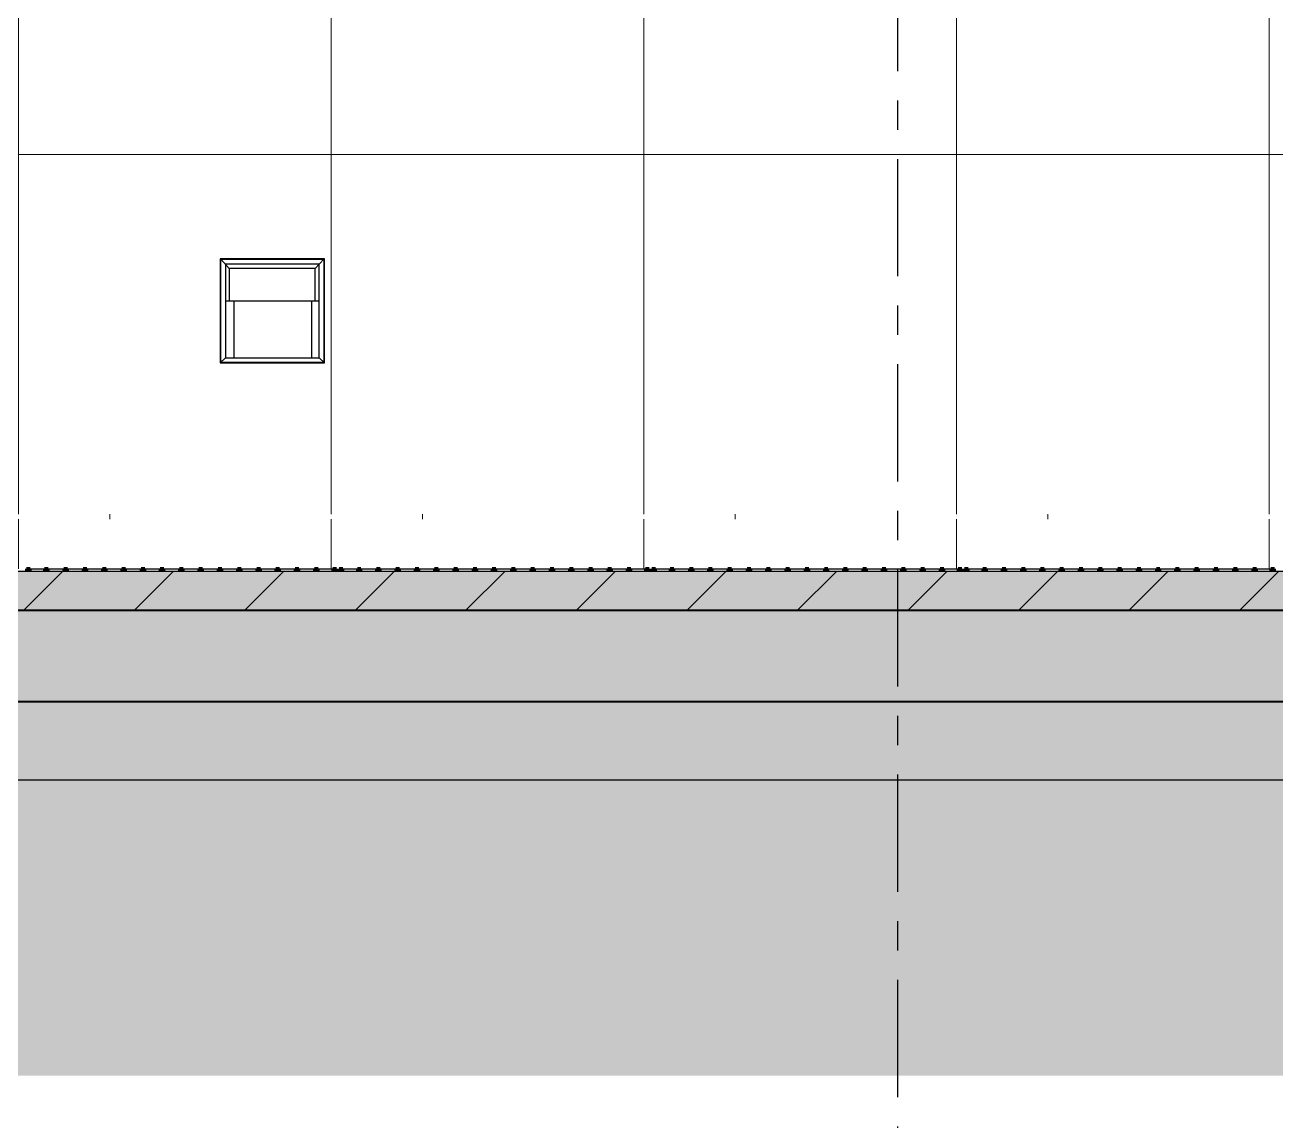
# Model space of a CAD drawing. Header units: millimetres. Extents: x 2519235 to 7246330, y 25937 to 201821.
# Drawn here: x 2838912 to 2841313, y 100135 to 102238 of the extents above; entities that cross this region are included whole.
import ezdxf
from ezdxf.enums import TextEntityAlignment as Align
from ezdxf.xclip import XClip

# ---------------------------------------------------------------- set-up
doc = ezdxf.new("R2010")
doc.units = ezdxf.units.MM
doc.header["$XCLIPFRAME"] = 0
doc.set_wipeout_variables(frame=1)
doc.linetypes.add('TA_GL_000.90000', pattern=[2.475, 0.9, -0.225, 0.225, -0.225, 0.9])
for name, color, linetype in [('000 - 0_HIDE_OBJ_FRAMING_DEF_SUB_1', 7, 'Continuous'), ('000 - 0_SYM_DWG_GRID-BUBBLE_MAIN_COLOR_1', 7, 'Continuous'), ('000 - 0_SYM_DWG_GRIDLINE_MAIN_COLOR_251', 7, 'Continuous'), ('000 - CONCRETE_COL_CUT_COLOR_1', 7, 'Continuous'), ('000 - CONCRETE_COL_CUT_COLOR_3', 7, 'Continuous'), ('000 - CONCRETE_COL_CUT_COLOR_5', 7, 'Continuous'), ('000 - CONCRETE_COL_HATCH_', 7, 'Continuous'), ('000 - CONCRETE_COL_WIPEOUT_', 7, 'Continuous')]:
    doc.layers.add(name, color=color, linetype=linetype)
doc.layers.add('A-DETL', color=7, linetype='Continuous', lineweight=70)
doc.layers.add('E-LITE-EQPM', color=7, linetype='Continuous', lineweight=9)
doc.layers.get('A-DETL').off()
doc.styles.add('Arial', font='arial.ttf', dxfattribs={"height": 300})
doc.styles.add('TA', font='', dxfattribs={"height": 4.5})
doc.styles.get('TA').set_extended_font_data('Cordia New')

# ---------------------------------------------------------------- blocks, each defined once
blk = doc.blocks.new('DPA_Drainage Gutter_Landscape PP17_REV B - DPA_Drainage Gutter_Landscape PP17_REV B-36085527-ENTRANCE 1 - ELEVATION 1')
at = {"layer": '000 - 0_HIDE_OBJ_FRAMING_DEF_SUB_1', "color": 7, "lineweight": 70}
for p, q in [((2986077.5, 101195), (2986070.5, 101195)), ((2986070.5, 101195), (2986070.5, 101190)), ((2986077.5, 101190), (2986077.5, 101195)), ((2986112.5, 101195), (2986105.5, 101195)), ((2986105.5, 101195), (2986105.5, 101190)), ((2986112.5, 101190), (2986112.5, 101195)), ((2986149.5, 101195), (2986142.5, 101195)), ((2986142.5, 101195), (2986142.5, 101190)), ((2986149.5, 101190), (2986149.5, 101195)), ((2986186.5, 101195), (2986179.5, 101195)), ((2986179.5, 101195), (2986179.5, 101190)), ((2986186.5, 101190), (2986186.5, 101195)), ((2986223.5, 101195), (2986216.5, 101195)), ((2986216.5, 101195), (2986216.5, 101190)), ((2986223.5, 101190), (2986223.5, 101195)), ((2986260.5, 101195), (2986253.5, 101195)), ((2986253.5, 101195), (2986253.5, 101190)), ((2986260.5, 101190), (2986260.5, 101195)), ((2986297.5, 101195), (2986290.5, 101195)), ((2986290.5, 101195), (2986290.5, 101190)), ((2986297.5, 101190), (2986297.5, 101195)), ((2986334.5, 101195), (2986327.5, 101195)), ((2986327.5, 101195), (2986327.5, 101190)), ((2986334.5, 101190), (2986334.5, 101195)), ((2986371.5, 101195), (2986364.5, 101195)), ((2986364.5, 101195), (2986364.5, 101190)), ((2986371.5, 101190), (2986371.5, 101195)), ((2986408.5, 101195), (2986401.5, 101195)), ((2986401.5, 101195), (2986401.5, 101190)), ((2986408.5, 101190), (2986408.5, 101195)), ((2986445.5, 101195), (2986438.5, 101195)), ((2986438.5, 101195), (2986438.5, 101190)), ((2986445.5, 101190), (2986445.5, 101195)), ((2986482.5, 101195), (2986475.5, 101195)), ((2986475.5, 101195), (2986475.5, 101190)), ((2986482.5, 101190), (2986482.5, 101195)), ((2986519.5, 101195), (2986512.5, 101195)), ((2986512.5, 101195), (2986512.5, 101190)), ((2986519.5, 101190), (2986519.5, 101195)), ((2986556.5, 101195), (2986549.5, 101195)), ((2986549.5, 101195), (2986549.5, 101190)), ((2986556.5, 101190), (2986556.5, 101195)), ((2986593.5, 101195), (2986586.5, 101195)), ((2986586.5, 101195), (2986586.5, 101190)), ((2986593.5, 101190), (2986593.5, 101195)), ((2986630.5, 101195), (2986623.5, 101195)), ((2986623.5, 101195), (2986623.5, 101190)), ((2986630.5, 101190), (2986630.5, 101195)), ((2986665.5, 101195), (2986658.5, 101195)), ((2986658.5, 101195), (2986658.5, 101190)), ((2986665.5, 101190), (2986665.5, 101195)), ((2986677.6, 101195), (2986670.6, 101195)), ((2986670.6, 101195), (2986670.6, 101190)), ((2986677.6, 101190), (2986677.6, 101195)), ((2986712.6, 101195), (2986705.6, 101195)), ((2986705.6, 101195), (2986705.6, 101190)), ((2986712.6, 101190), (2986712.6, 101195)), ((2986749.6, 101195), (2986742.6, 101195)), ((2986742.6, 101195), (2986742.6, 101190)), ((2986749.6, 101190), (2986749.6, 101195)), ((2986786.6, 101195), (2986779.6, 101195)), ((2986779.6, 101195), (2986779.6, 101190)), ((2986786.6, 101190), (2986786.6, 101195)), ((2986823.6, 101195), (2986816.6, 101195)), ((2986816.6, 101195), (2986816.6, 101190)), ((2986823.6, 101190), (2986823.6, 101195)), ((2986860.6, 101195), (2986853.6, 101195)), ((2986853.6, 101195), (2986853.6, 101190)), ((2986860.6, 101190), (2986860.6, 101195)), ((2986897.6, 101195), (2986890.6, 101195)), ((2986890.6, 101195), (2986890.6, 101190)), ((2986897.6, 101190), (2986897.6, 101195)), ((2986934.6, 101195), (2986927.6, 101195)), ((2986927.6, 101195), (2986927.6, 101190)), ((2986934.6, 101190), (2986934.6, 101195)), ((2986971.6, 101195), (2986964.6, 101195)), ((2986964.6, 101195), (2986964.6, 101190)), ((2986971.6, 101190), (2986971.6, 101195)), ((2987008.6, 101195), (2987001.6, 101195)), ((2987001.6, 101195), (2987001.6, 101190)), ((2987008.6, 101190), (2987008.6, 101195)), ((2987045.6, 101195), (2987038.6, 101195)), ((2987038.6, 101195), (2987038.6, 101190)), ((2987045.6, 101190), (2987045.6, 101195)), ((2987082.6, 101195), (2987075.6, 101195)), ((2987075.6, 101195), (2987075.6, 101190)), ((2987082.6, 101190), (2987082.6, 101195)), ((2987119.6, 101195), (2987112.6, 101195)), ((2987112.6, 101195), (2987112.6, 101190)), ((2987119.6, 101190), (2987119.6, 101195)), ((2987156.6, 101195), (2987149.6, 101195)), ((2987149.6, 101195), (2987149.6, 101190)), ((2987156.6, 101190), (2987156.6, 101195)), ((2987193.6, 101195), (2987186.6, 101195)), ((2987186.6, 101195), (2987186.6, 101190)), ((2987193.6, 101190), (2987193.6, 101195)), ((2987230.6, 101195), (2987223.6, 101195)), ((2987223.6, 101195), (2987223.6, 101190)), ((2987230.6, 101190), (2987230.6, 101195)), ((2987265.6, 101195), (2987258.6, 101195)), ((2987258.6, 101195), (2987258.6, 101190)), ((2987265.6, 101190), (2987265.6, 101195)), ((2987277.8, 101195), (2987270.8, 101195)), ((2987270.8, 101195), (2987270.8, 101190)), ((2987277.8, 101190), (2987277.8, 101195)), ((2987312.8, 101195), (2987305.8, 101195)), ((2987305.8, 101195), (2987305.8, 101190)), ((2987312.8, 101190), (2987312.8, 101195)), ((2987349.8, 101195), (2987342.8, 101195)), ((2987342.8, 101195), (2987342.8, 101190)), ((2987349.8, 101190), (2987349.8, 101195)), ((2987386.8, 101195), (2987379.8, 101195)), ((2987379.8, 101195), (2987379.8, 101190)), ((2987386.8, 101190), (2987386.8, 101195)), ((2987423.8, 101195), (2987416.8, 101195)), ((2987416.8, 101195), (2987416.8, 101190)), ((2987423.8, 101190), (2987423.8, 101195)), ((2987460.8, 101195), (2987453.8, 101195)), ((2987453.8, 101195), (2987453.8, 101190)), ((2987460.8, 101190), (2987460.8, 101195)), ((2987497.8, 101195), (2987490.8, 101195)), ((2987490.8, 101195), (2987490.8, 101190)), ((2987497.8, 101190), (2987497.8, 101195)), ((2987534.8, 101195), (2987527.8, 101195)), ((2987527.8, 101195), (2987527.8, 101190)), ((2987534.8, 101190), (2987534.8, 101195)), ((2987571.8, 101195), (2987564.8, 101195)), ((2987564.8, 101195), (2987564.8, 101190)), ((2987571.8, 101190), (2987571.8, 101195)), ((2987608.8, 101195), (2987601.8, 101195)), ((2987601.8, 101195), (2987601.8, 101190)), ((2987608.8, 101190), (2987608.8, 101195)), ((2987645.8, 101195), (2987638.8, 101195)), ((2987638.8, 101195), (2987638.8, 101190)), ((2987645.8, 101190), (2987645.8, 101195)), ((2987682.8, 101195), (2987675.8, 101195)), ((2987675.8, 101195), (2987675.8, 101190)), ((2987682.8, 101190), (2987682.8, 101195)), ((2987719.8, 101195), (2987712.8, 101195)), ((2987712.8, 101195), (2987712.8, 101190)), ((2987719.8, 101190), (2987719.8, 101195)), ((2987756.8, 101195), (2987749.8, 101195)), ((2987749.8, 101195), (2987749.8, 101190)), ((2987756.8, 101190), (2987756.8, 101195)), ((2987793.8, 101195), (2987786.8, 101195)), ((2987786.8, 101195), (2987786.8, 101190)), ((2987793.8, 101190), (2987793.8, 101195)), ((2987830.8, 101195), (2987823.8, 101195)), ((2987823.8, 101195), (2987823.8, 101190)), ((2987830.8, 101190), (2987830.8, 101195)), ((2987865.8, 101195), (2987858.8, 101195)), ((2987858.8, 101195), (2987858.8, 101190)), ((2987865.8, 101190), (2987865.8, 101195)), ((2987877.9, 101195), (2987870.9, 101195)), ((2987870.9, 101195), (2987870.9, 101190)), ((2987877.9, 101190), (2987877.9, 101195)), ((2987912.9, 101195), (2987905.9, 101195)), ((2987905.9, 101195), (2987905.9, 101190)), ((2987912.9, 101190), (2987912.9, 101195)), ((2987949.9, 101195), (2987942.9, 101195)), ((2987942.9, 101195), (2987942.9, 101190)), ((2987949.9, 101190), (2987949.9, 101195)), ((2987986.9, 101195), (2987979.9, 101195)), ((2987979.9, 101195), (2987979.9, 101190)), ((2987986.9, 101190), (2987986.9, 101195)), ((2988023.9, 101195), (2988016.9, 101195)), ((2988016.9, 101195), (2988016.9, 101190)), ((2988023.9, 101190), (2988023.9, 101195)), ((2988060.9, 101195), (2988053.9, 101195)), ((2988053.9, 101195), (2988053.9, 101190)), ((2988060.9, 101190), (2988060.9, 101195)), ((2988097.9, 101195), (2988090.9, 101195)), ((2988090.9, 101195), (2988090.9, 101190)), ((2988097.9, 101190), (2988097.9, 101195)), ((2988134.9, 101195), (2988127.9, 101195)), ((2988127.9, 101195), (2988127.9, 101190)), ((2988134.9, 101190), (2988134.9, 101195)), ((2988171.9, 101195), (2988164.9, 101195)), ((2988164.9, 101195), (2988164.9, 101190)), ((2988171.9, 101190), (2988171.9, 101195)), ((2988208.9, 101195), (2988201.9, 101195)), ((2988201.9, 101195), (2988201.9, 101190)), ((2988208.9, 101190), (2988208.9, 101195)), ((2988245.9, 101195), (2988238.9, 101195)), ((2988238.9, 101195), (2988238.9, 101190)), ((2988245.9, 101190), (2988245.9, 101195)), ((2988282.9, 101195), (2988275.9, 101195)), ((2988275.9, 101195), (2988275.9, 101190)), ((2988282.9, 101190), (2988282.9, 101195)), ((2988319.9, 101195), (2988312.9, 101195)), ((2988312.9, 101195), (2988312.9, 101190)), ((2988319.9, 101190), (2988319.9, 101195)), ((2988356.9, 101195), (2988349.9, 101195)), ((2988349.9, 101195), (2988349.9, 101190)), ((2988356.9, 101190), (2988356.9, 101195)), ((2988393.9, 101195), (2988386.9, 101195)), ((2988386.9, 101195), (2988386.9, 101190)), ((2988393.9, 101190), (2988393.9, 101195)), ((2988430.9, 101195), (2988423.9, 101195)), ((2988423.9, 101195), (2988423.9, 101190)), ((2988430.9, 101190), (2988430.9, 101195)), ((2988465.9, 101195), (2988458.9, 101195)), ((2988458.9, 101195), (2988458.9, 101190)), ((2988465.9, 101190), (2988465.9, 101195))]:
    blk.add_line(p, q, dxfattribs=at)
at = {"layer": '000 - 0_HIDE_OBJ_FRAMING_DEF_SUB_1', "color": 7}
for p, q in [((2986077.5, 101190), (2986077.5, 101195)), ((2986077.5, 101195), (2986105.5, 101195)), ((2986105.5, 101190), (2986077.5, 101190)), ((2986105.5, 101195), (2986105.5, 101190)), ((2986112.5, 101190), (2986112.5, 101195)), ((2986112.5, 101195), (2986142.5, 101195)), ((2986142.5, 101190), (2986112.5, 101190)), ((2986142.5, 101195), (2986142.5, 101190)), ((2986149.5, 101195), (2986149.5, 101190)), ((2986149.5, 101195), (2986179.5, 101195)), ((2986179.5, 101190), (2986149.5, 101190)), ((2986179.5, 101195), (2986179.5, 101190)), ((2986186.5, 101190), (2986186.5, 101195)), ((2986186.5, 101195), (2986216.5, 101195)), ((2986216.5, 101190), (2986186.5, 101190)), ((2986216.5, 101195), (2986216.5, 101190)), ((2986223.5, 101195), (2986223.5, 101190)), ((2986223.5, 101195), (2986253.5, 101195)), ((2986253.5, 101190), (2986223.5, 101190)), ((2986253.5, 101195), (2986253.5, 101190)), ((2986260.5, 101190), (2986260.5, 101195)), ((2986260.5, 101195), (2986290.5, 101195)), ((2986290.5, 101190), (2986260.5, 101190)), ((2986290.5, 101195), (2986290.5, 101190)), ((2986297.5, 101195), (2986297.5, 101190)), ((2986297.5, 101195), (2986327.5, 101195)), ((2986327.5, 101190), (2986297.5, 101190)), ((2986327.5, 101195), (2986327.5, 101190)), ((2986334.5, 101190), (2986334.5, 101195)), ((2986334.5, 101195), (2986364.5, 101195)), ((2986364.5, 101190), (2986334.5, 101190)), ((2986364.5, 101195), (2986364.5, 101190)), ((2986371.5, 101195), (2986371.5, 101190)), ((2986371.5, 101195), (2986401.5, 101195)), ((2986401.5, 101190), (2986371.5, 101190)), ((2986401.5, 101190), (2986401.5, 101195)), ((2986408.5, 101195), (2986408.5, 101190)), ((2986408.5, 101195), (2986438.5, 101195)), ((2986438.5, 101190), (2986408.5, 101190)), ((2986438.5, 101195), (2986438.5, 101190)), ((2986445.5, 101195), (2986445.5, 101190)), ((2986445.5, 101195), (2986475.5, 101195)), ((2986475.5, 101190), (2986445.5, 101190)), ((2986475.5, 101190), (2986475.5, 101195)), ((2986482.5, 101195), (2986482.5, 101190)), ((2986482.5, 101195), (2986512.5, 101195)), ((2986512.5, 101190), (2986482.5, 101190)), ((2986512.5, 101195), (2986512.5, 101190)), ((2986519.5, 101195), (2986519.5, 101190)), ((2986519.5, 101195), (2986549.5, 101195)), ((2986549.5, 101190), (2986519.5, 101190)), ((2986549.5, 101190), (2986549.5, 101195)), ((2986556.5, 101195), (2986556.5, 101190)), ((2986556.5, 101195), (2986586.5, 101195)), ((2986586.5, 101190), (2986556.5, 101190)), ((2986586.5, 101195), (2986586.5, 101190)), ((2986593.5, 101195), (2986593.5, 101190)), ((2986593.5, 101195), (2986623.5, 101195)), ((2986623.5, 101190), (2986593.5, 101190)), ((2986623.5, 101190), (2986623.5, 101195)), ((2986630.5, 101195), (2986630.5, 101190)), ((2986630.5, 101195), (2986658.5, 101195)), ((2986658.5, 101190), (2986630.5, 101190)), ((2986658.5, 101195), (2986658.5, 101190)), ((2986677.6, 101190), (2986677.6, 101195)), ((2986677.6, 101195), (2986705.6, 101195)), ((2986705.6, 101190), (2986677.6, 101190)), ((2986705.6, 101195), (2986705.6, 101190)), ((2986712.6, 101190), (2986712.6, 101195)), ((2986712.6, 101195), (2986742.6, 101195)), ((2986742.6, 101190), (2986712.6, 101190)), ((2986742.6, 101195), (2986742.6, 101190)), ((2986749.6, 101195), (2986749.6, 101190)), ((2986749.6, 101195), (2986779.6, 101195)), ((2986779.6, 101190), (2986749.6, 101190)), ((2986779.6, 101195), (2986779.6, 101190)), ((2986786.6, 101190), (2986786.6, 101195)), ((2986786.6, 101195), (2986816.6, 101195)), ((2986816.6, 101190), (2986786.6, 101190)), ((2986816.6, 101195), (2986816.6, 101190)), ((2986823.6, 101195), (2986823.6, 101190)), ((2986823.6, 101195), (2986853.6, 101195)), ((2986853.6, 101190), (2986823.6, 101190)), ((2986853.6, 101195), (2986853.6, 101190)), ((2986860.6, 101190), (2986860.6, 101195)), ((2986860.6, 101195), (2986890.6, 101195)), ((2986890.6, 101190), (2986860.6, 101190)), ((2986890.6, 101195), (2986890.6, 101190)), ((2986897.6, 101195), (2986897.6, 101190)), ((2986897.6, 101195), (2986927.6, 101195)), ((2986927.6, 101190), (2986897.6, 101190)), ((2986927.6, 101195), (2986927.6, 101190)), ((2986934.6, 101190), (2986934.6, 101195)), ((2986934.6, 101195), (2986964.6, 101195)), ((2986964.6, 101190), (2986934.6, 101190)), ((2986964.6, 101195), (2986964.6, 101190)), ((2986971.6, 101195), (2986971.6, 101190)), ((2986971.6, 101195), (2987001.6, 101195)), ((2987001.6, 101190), (2986971.6, 101190)), ((2987001.6, 101190), (2987001.6, 101195)), ((2987008.6, 101195), (2987008.6, 101190)), ((2987008.6, 101195), (2987038.6, 101195)), ((2987038.6, 101190), (2987008.6, 101190)), ((2987038.6, 101195), (2987038.6, 101190)), ((2987045.6, 101195), (2987045.6, 101190)), ((2987045.6, 101195), (2987075.6, 101195)), ((2987075.6, 101190), (2987045.6, 101190)), ((2987075.6, 101190), (2987075.6, 101195)), ((2987082.6, 101195), (2987082.6, 101190)), ((2987082.6, 101195), (2987112.6, 101195)), ((2987112.6, 101190), (2987082.6, 101190)), ((2987112.6, 101195), (2987112.6, 101190)), ((2987119.6, 101195), (2987119.6, 101190)), ((2987119.6, 101195), (2987149.6, 101195)), ((2987149.6, 101190), (2987119.6, 101190)), ((2987149.6, 101190), (2987149.6, 101195)), ((2987156.6, 101195), (2987156.6, 101190)), ((2987156.6, 101195), (2987186.6, 101195)), ((2987186.6, 101190), (2987156.6, 101190)), ((2987186.6, 101195), (2987186.6, 101190)), ((2987193.6, 101195), (2987193.6, 101190)), ((2987193.6, 101195), (2987223.6, 101195)), ((2987223.6, 101190), (2987193.6, 101190)), ((2987223.6, 101190), (2987223.6, 101195)), ((2987230.6, 101195), (2987230.6, 101190)), ((2987230.6, 101195), (2987258.6, 101195)), ((2987258.6, 101190), (2987230.6, 101190)), ((2987258.6, 101195), (2987258.6, 101190)), ((2987277.8, 101190), (2987277.8, 101195)), ((2987277.8, 101195), (2987305.8, 101195)), ((2987305.8, 101190), (2987277.8, 101190)), ((2987305.8, 101195), (2987305.8, 101190)), ((2987312.8, 101190), (2987312.8, 101195)), ((2987312.8, 101195), (2987342.8, 101195)), ((2987342.8, 101190), (2987312.8, 101190)), ((2987342.8, 101195), (2987342.8, 101190)), ((2987349.8, 101195), (2987349.8, 101190)), ((2987349.8, 101195), (2987379.8, 101195)), ((2987379.8, 101190), (2987349.8, 101190)), ((2987379.8, 101195), (2987379.8, 101190)), ((2987386.8, 101190), (2987386.8, 101195)), ((2987386.8, 101195), (2987416.8, 101195)), ((2987416.8, 101190), (2987386.8, 101190)), ((2987416.8, 101195), (2987416.8, 101190)), ((2987423.8, 101195), (2987423.8, 101190)), ((2987423.8, 101195), (2987453.8, 101195)), ((2987453.8, 101190), (2987423.8, 101190)), ((2987453.8, 101195), (2987453.8, 101190)), ((2987460.8, 101190), (2987460.8, 101195)), ((2987460.8, 101195), (2987490.8, 101195)), ((2987490.8, 101190), (2987460.8, 101190)), ((2987490.8, 101195), (2987490.8, 101190)), ((2987497.8, 101195), (2987497.8, 101190)), ((2987497.8, 101195), (2987527.8, 101195)), ((2987527.8, 101190), (2987497.8, 101190)), ((2987527.8, 101195), (2987527.8, 101190)), ((2987534.8, 101190), (2987534.8, 101195)), ((2987534.8, 101195), (2987564.8, 101195)), ((2987564.8, 101190), (2987534.8, 101190)), ((2987564.8, 101195), (2987564.8, 101190)), ((2987571.8, 101195), (2987571.8, 101190)), ((2987571.8, 101195), (2987601.8, 101195)), ((2987601.8, 101190), (2987571.8, 101190)), ((2987601.8, 101190), (2987601.8, 101195)), ((2987608.8, 101195), (2987608.8, 101190)), ((2987608.8, 101195), (2987638.8, 101195)), ((2987638.8, 101190), (2987608.8, 101190)), ((2987638.8, 101195), (2987638.8, 101190)), ((2987645.8, 101195), (2987645.8, 101190)), ((2987645.8, 101195), (2987675.8, 101195)), ((2987675.8, 101190), (2987645.8, 101190)), ((2987675.8, 101190), (2987675.8, 101195)), ((2987682.8, 101195), (2987682.8, 101190)), ((2987682.8, 101195), (2987712.8, 101195)), ((2987712.8, 101190), (2987682.8, 101190)), ((2987712.8, 101195), (2987712.8, 101190)), ((2987719.8, 101195), (2987719.8, 101190)), ((2987719.8, 101195), (2987749.8, 101195)), ((2987749.8, 101190), (2987719.8, 101190)), ((2987749.8, 101190), (2987749.8, 101195)), ((2987756.8, 101195), (2987756.8, 101190)), ((2987756.8, 101195), (2987786.8, 101195)), ((2987786.8, 101190), (2987756.8, 101190)), ((2987786.8, 101195), (2987786.8, 101190)), ((2987793.8, 101195), (2987793.8, 101190)), ((2987793.8, 101195), (2987823.8, 101195)), ((2987823.8, 101190), (2987793.8, 101190)), ((2987823.8, 101190), (2987823.8, 101195)), ((2987830.8, 101195), (2987830.8, 101190)), ((2987830.8, 101195), (2987858.8, 101195)), ((2987858.8, 101190), (2987830.8, 101190)), ((2987858.8, 101195), (2987858.8, 101190)), ((2987877.9, 101190), (2987877.9, 101195)), ((2987877.9, 101195), (2987905.9, 101195)), ((2987905.9, 101190), (2987877.9, 101190)), ((2987905.9, 101195), (2987905.9, 101190)), ((2987912.9, 101190), (2987912.9, 101195)), ((2987912.9, 101195), (2987942.9, 101195)), ((2987942.9, 101190), (2987912.9, 101190)), ((2987942.9, 101195), (2987942.9, 101190)), ((2987949.9, 101195), (2987949.9, 101190)), ((2987949.9, 101195), (2987979.9, 101195)), ((2987979.9, 101190), (2987949.9, 101190)), ((2987979.9, 101195), (2987979.9, 101190)), ((2987986.9, 101190), (2987986.9, 101195)), ((2987986.9, 101195), (2988016.9, 101195)), ((2988016.9, 101190), (2987986.9, 101190)), ((2988016.9, 101195), (2988016.9, 101190)), ((2988023.9, 101195), (2988023.9, 101190)), ((2988023.9, 101195), (2988053.9, 101195)), ((2988053.9, 101190), (2988023.9, 101190)), ((2988053.9, 101195), (2988053.9, 101190)), ((2988060.9, 101190), (2988060.9, 101195)), ((2988060.9, 101195), (2988090.9, 101195)), ((2988090.9, 101190), (2988060.9, 101190)), ((2988090.9, 101195), (2988090.9, 101190)), ((2988097.9, 101195), (2988097.9, 101190)), ((2988097.9, 101195), (2988127.9, 101195)), ((2988127.9, 101190), (2988097.9, 101190)), ((2988127.9, 101195), (2988127.9, 101190)), ((2988134.9, 101190), (2988134.9, 101195)), ((2988134.9, 101195), (2988164.9, 101195)), ((2988164.9, 101190), (2988134.9, 101190)), ((2988164.9, 101195), (2988164.9, 101190)), ((2988171.9, 101195), (2988171.9, 101190)), ((2988171.9, 101195), (2988201.9, 101195)), ((2988201.9, 101190), (2988171.9, 101190)), ((2988201.9, 101190), (2988201.9, 101195)), ((2988208.9, 101195), (2988208.9, 101190)), ((2988208.9, 101195), (2988238.9, 101195)), ((2988238.9, 101190), (2988208.9, 101190)), ((2988238.9, 101195), (2988238.9, 101190)), ((2988245.9, 101195), (2988245.9, 101190)), ((2988245.9, 101195), (2988275.9, 101195)), ((2988275.9, 101190), (2988245.9, 101190)), ((2988275.9, 101190), (2988275.9, 101195)), ((2988282.9, 101195), (2988282.9, 101190)), ((2988282.9, 101195), (2988312.9, 101195)), ((2988312.9, 101190), (2988282.9, 101190)), ((2988312.9, 101195), (2988312.9, 101190)), ((2988319.9, 101195), (2988319.9, 101190)), ((2988319.9, 101195), (2988349.9, 101195)), ((2988349.9, 101190), (2988319.9, 101190)), ((2988349.9, 101190), (2988349.9, 101195)), ((2988356.9, 101195), (2988356.9, 101190)), ((2988356.9, 101195), (2988386.9, 101195)), ((2988386.9, 101190), (2988356.9, 101190)), ((2988386.9, 101195), (2988386.9, 101190)), ((2988393.9, 101195), (2988393.9, 101190)), ((2988393.9, 101195), (2988423.9, 101195)), ((2988423.9, 101190), (2988393.9, 101190)), ((2988423.9, 101190), (2988423.9, 101195)), ((2988430.9, 101195), (2988430.9, 101190)), ((2988430.9, 101195), (2988458.9, 101195)), ((2988458.9, 101190), (2988430.9, 101190)), ((2988458.9, 101195), (2988458.9, 101190))]:
    blk.add_line(p, q, dxfattribs=at)
blk = doc.blocks.new('DPA_LIGHTING_WALL MOUNT_WLL711 1 - 10W LED_use_-35905488-ENTRANCE 1 - ELEVATION 1')
at = {"layer": '000 - 0_HIDE_OBJ_FRAMING_DEF_SUB_1', "color": 7}
for p, q in [((2983642.6, 101790), (2983442.6, 101790)), ((2983442.6, 101790), (2983442.6, 101590)), ((2983443.6, 101789), (2983459.7, 101771)), ((2983443.6, 101789), (2983641.6, 101789)), ((2983443.6, 101591), (2983443.6, 101789)), ((2983624.7, 101771), (2983641.6, 101789)), ((2983641.6, 101789), (2983641.6, 101591)), ((2983642.6, 101590), (2983642.6, 101790)), ((2983452.6, 101780), (2983632.6, 101780)), ((2983452.6, 101780), (2983452.6, 101600)), ((2983624.7, 101771), (2983459.7, 101771)), ((2983459.7, 101771), (2983459.7, 101709.4)), ((2983624.7, 101709.4), (2983624.7, 101771)), ((2983632.6, 101600), (2983632.6, 101780)), ((2983452.6, 101709.4), (2983632.6, 101709.4)), ((2983468.3, 101709.4), (2983468.3, 101600)), ((2983618.1, 101600), (2983618.1, 101709.4)), ((2983442.6, 101590), (2983452.6, 101600)), ((2983452.6, 101600), (2983632.6, 101600)), ((2983642.6, 101590), (2983632.6, 101600)), ((2983442.6, 101590), (2983642.6, 101590)), ((2983641.6, 101591), (2983443.6, 101591))]:
    blk.add_line(p, q, dxfattribs=at)
blk = doc.blocks.new('*U1049')
at = {"layer": '000 - CONCRETE_COL_HATCH_'}
h = blk.add_hatch(dxfattribs=at)
h.set_pattern_fill('ANSI31', scale=0.25)
h.set_pattern_definition([(45, (1983745.8844, -850006.8257), (-0.56126600757, 0.56126600757), [])])
h.paths.add_polyline_path([(0, 0), (0, -75), (15426.4, -75), (15833.7, -75), (44374.7, -75), (44374.7, 0)])
at = {"layer": '000 - CONCRETE_COL_CUT_COLOR_1', "color": 7}
blk.add_lwpolyline([(44374.7, 0), (0, 0), (0, -75), (15426.4, -75), (15833.7, -75), (44374.7, -75)], dxfattribs=at)
blk = doc.blocks.new('*U1051')
at = {"layer": '000 - CONCRETE_COL_HATCH_'}
h = blk.add_hatch(dxfattribs=at)
h.set_pattern_fill('EARTH', scale=0.5, angle=45)
h.set_pattern_definition([(45, (88751.0504, -816679.242), (0, 4.49012806), [3.175, -3.175]), (45, (88750.2085, -816678.4), (0, 4.49012806), [3.175, -3.175]), (45, (88749.3666, -816677.558), (0, 4.49012806), [3.175, -3.175]), (135, (88749.3666, -816676.997), (-4.49012806, 0), [3.175, -3.175]), (135, (88750.2085, -816676.155), (-4.49012806, 0), [3.175, -3.175]), (135, (88751.0504, -816675.313), (-4.49012806, 0), [3.175, -3.175])])
h.paths.add_polyline_path([(0, 0), (44375.5, 0), (44375.5, 718), (0, 718)])
blk = doc.blocks.new('*U1679')
at = {"layer": '000 - CONCRETE_COL_HATCH_'}
h = blk.add_hatch(dxfattribs=at)
h.set_pattern_fill('AR-CONC', scale=0.04)
h.set_pattern_definition([(50, (362366.6603, -853071.7804), (7.28738676, -0.63756342), [0.762, -8.382]), (355, (362366.66, -853071.7804), (-1.40973686, 7.64227381), [0.6096, -6.705623367]), (100.4514447, (362367.2676, -853071.8336), (5.877649884, 7.004710076), [0.64760035, -7.123609784]), (46.1842, (362366.66, -853069.748), (10.84316164, -1.68169312), [1.143, -12.573]), (96.6355576, (362367.564, -853069.889), (9.49616536, 9.89704498), [0.97140093, -10.68542433]), (351.1841512, (362366.66, -853069.748), (9.49616536, 9.89704498), [0.91439868, -10.05838928]), (21, (362367.6763, -853070.2564), (6.06457565, -4.090607927), [0.762, -8.382]), (326, (362367.676, -853070.2564), (2.472081134, 7.367518645), [0.6096, -6.7056]), (71.451445, (362368.182, -853070.597), (8.53665677, 3.276910755), [0.64760035, -7.123597504]), (37.5, (362366.6603, -853071.7804), (0.12354413, 3.382201555), [0, -6.62432, 0, -6.8072, 0, -6.731]), (7.5, (362366.6603, -853071.7804), (2.6727865, 4.007222993), [0, -3.88112, 0, -6.47192, 0, -2.5654]), (327.5, (362364.3947, -853071.7804), (5.423623807, -0.22914976), [0, -2.54, 0, -7.9248, 0, -10.5156]), (317.5, (362363.3787, -853071.7804), (5.925167255, 1.017059641), [0, -3.302, 0, -5.26288, 0, -7.4676])])
h.paths.add_polyline_path([(0, 0), (0, -893), (320, -893), (347.6, -893), (347.6, -175), (44723.1, -175), (44723.1, -893), (45073.5, -893), (45073.1, -25), (45023.1, -25), (45023.1, 375), (44723.1, 375), (44723.1, 0), (347.6, 0), (347.6, 375), (47.6, 375), (47.6, 0)])
at = {"layer": '000 - CONCRETE_COL_CUT_COLOR_1', "color": 7, "lineweight": -2}
for points in [[(347.6, -175), (44723.1, -175)], [(44723.1, 0), (347.6, 0)]]:
    blk.add_lwpolyline(points, dxfattribs=at)
blk = doc.blocks.new('W-1-PP17-ENT1_REV02_20260415-155428_PP17_ENT1_EX_ELE1')
at = {"layer": '000 - 0_HIDE_OBJ_FRAMING_DEF_SUB_1', "lineweight": 9}
h = blk.add_hatch(dxfattribs=at)
h.set_pattern_fill('FP_10', style=0, pattern_type=2)
h.set_pattern_definition([(90, (-17700.16, 101390), (-600, 4e-14), [])])
h.paths.add_polyline_path([(-18050.2, 101990), (5079.9, 101990), (5079.9, 102290), (-18050.2, 102290), (-18050.2, 102050.1)])
h = blk.add_hatch(dxfattribs=at)
h.set_pattern_fill('FP_3', style=0, pattern_type=2)
h.set_pattern_definition([(90, (-17700.16, 101300), (-600, 4e-14), [])])
h.paths.add_polyline_path([(-14272.3, 101190), (-14272.3, 101195), (-13677.3, 101195), (-13677.3, 101190), (-13672.1, 101190), (-13672.1, 101195), (-13077.1, 101195), (-13077.1, 101190), (-13072, 101190), (-13072, 101195), (-12477, 101195), (-12477, 101190), (-12471.8, 101190), (-12471.8, 101195), (-11876.8, 101195), (-11876.8, 101190), (-11871.7, 101190), (-11871.7, 101195), (-11276.7, 101195), (-11276.7, 101190), (-11271.5, 101190), (-11271.5, 101195), (-10676.5, 101195), (-10676.5, 101190), (-10671.4, 101190), (-10671.4, 101195), (-10076.4, 101195), (-10076.4, 101190), (-10071.2, 101190), (-10071.2, 101195), (-9476.2, 101195), (-9476.2, 101190), (-9471.1, 101190), (-9471.1, 101195), (-8876.1, 101195), (-8876.1, 101190), (-8870.9, 101190), (-8870.9, 101195), (-8275.9, 101195), (-8275.9, 101190), (-8270.7, 101190), (-8270.7, 101195), (-7675.7, 101195), (-7675.7, 101190), (-7670.6, 101190), (-7670.6, 101195), (-7075.6, 101195), (-7075.6, 101190), (-7070.4, 101190), (-7070.4, 101195), (-6475.4, 101195), (-6475.4, 101190), (-6470.3, 101190), (-6470.3, 101195), (-5875.3, 101195), (-5875.3, 101190), (-5870.1, 101190), (-5870.1, 101195), (-5275.1, 101195), (-5275.1, 101190), (-5270, 101190), (-5270, 101195), (-4675, 101195), (-4675, 101190), (-4669.8, 101190), (-4669.8, 101195), (-4074.8, 101195), (-4074.8, 101190), (-4069.7, 101190), (-4069.7, 101195), (-3474.7, 101195), (-3474.7, 101190), (-3469.5, 101190), (-3469.5, 101195), (-2874.5, 101195), (-2874.5, 101190), (-2869.4, 101190), (-2869.4, 101195), (-2274.4, 101195), (-2274.4, 101190), (-2269.2, 101190), (-2269.2, 101195), (-1674.2, 101195), (-1674.2, 101190), (-1669, 101190), (-1669, 101195), (-1074, 101195), (-1074, 101190), (-1068.9, 101190), (-1068.9, 101195), (-473.9, 101195), (-473.9, 101190), (-468.7, 101190), (-468.7, 101195), (126.3, 101195), (126.3, 101190), (131.4, 101190), (131.4, 101195), (726.4, 101195), (726.4, 101190), (731.6, 101190), (731.6, 101195), (1326.6, 101195), (1326.6, 101190), (1331.7, 101190), (1331.7, 101195), (1926.7, 101195), (1927, 101190), (1931.9, 101190), (1931.9, 101195), (2526.9, 101195), (2526.9, 101190), (2532, 101190), (2532, 101195), (3127, 101195), (3127, 101190), (3132.2, 101190), (3132.2, 101195), (3727.2, 101195), (3727.2, 101190), (3732.4, 101190), (3732.4, 101195), (4327.4, 101195), (4327.4, 101190), (4332.5, 101190), (4332.5, 101195), (4927.5, 101195), (4927.5, 101190), (4932.7, 101190), (4932.7, 101195), (5527.7, 101195), (5527.7, 101190), (5532.8, 101190), (5532.8, 101195), (6127.8, 101195), (6127.8, 101190), (6133, 101190), (6133, 101195), (6728, 101195), (6728, 101190), (6733.1, 101190), (6733.1, 101195), (6994.4, 101195), (6994.4, 101290), (-18050.2, 101290), (-18050.2, 101195), (-17878.4, 101195), (-17878.4, 101190), (-17873.2, 101190), (-17873.2, 101195), (-17278.2, 101195), (-17278.2, 101190), (-17273.1, 101190), (-17273.1, 101195), (-16678.1, 101195), (-16678.1, 101190), (-16672.9, 101190), (-16672.9, 101195), (-16077.9, 101195), (-16077.9, 101190), (-16072.8, 101190), (-16072.8, 101195), (-15477.8, 101195), (-15477.8, 101190), (-15472.6, 101190), (-15472.6, 101195), (-14877.6, 101195), (-14877.6, 101190), (-14872.5, 101190), (-14872.5, 101195), (-14277.5, 101195), (-14277.5, 101190)])
h.paths.add_polyline_path([(11534.4, 101190), (11534.4, 101195), (11556.3, 101195), (11556.3, 101290), (11510.1, 101289.7), (11510.1, 101195), (11529.2, 101195), (11529.2, 101190)])
h.paths.add_polyline_path([(7328.1, 101190), (7333.3, 101190), (7333.3, 101195), (7928.3, 101195), (7928.3, 101190), (7933.4, 101190), (7933.4, 101195), (8528.4, 101195), (8528.4, 101190), (8533.6, 101190), (8533.6, 101195), (9128.6, 101195), (9128.6, 101190), (9133.7, 101190), (9133.7, 101195), (9728.7, 101195), (9728.7, 101190), (9733.9, 101190), (9733.9, 101195), (10328.9, 101195), (10328.9, 101190), (10334.1, 101190), (10334.1, 101195), (10929.1, 101195), (10929.1, 101190), (10934.2, 101190), (10934.2, 101195), (11360.1, 101195), (11360.1, 101290), (7294.4, 101290), (7294.4, 101195), (7328.1, 101195)])
h.paths.add_polyline_path([(-13549.5, 101300), (11360.1, 101300), (11360.1, 101990), (7304.8, 101990), (7304.8, 101680), (7094.8, 101680), (7094.8, 101990), (-8932.7, 101990), (-8932.7, 101680), (-9142.7, 101680), (-9142.7, 101990), (-18050.2, 101990), (-18050.2, 101300), (-13550.2, 101300)])
h.paths.add_polyline_path([(11556.3, 101300), (11556.3, 101990), (11510.1, 101988.9), (11510.1, 101300)])
at = {"layer": '000 - 0_HIDE_OBJ_FRAMING_DEF_SUB_1', "lineweight": 25}
h = blk.add_hatch(dxfattribs=at)
h.set_pattern_fill('FP_20', style=0, pattern_type=2)
h.set_pattern_definition([(50, (230.58, 4e-11), (364.3679, -31.8783), [38.1, -419.1]), (355, (230.6, 4e-11), (-70.4859, 382.1133), [30.48, -335.28]), (100.451, (260.95, -2.66), (293.885, 350.2334), [32.38, -356.18]), (46.184, (230.6, 101.6), (542.1585, -84.0858), [57.15, -628.65]), (96.636, (275.76, 94.6), (474.805, 494.8554), [48.57, -534.27]), (351.184, (230.6, 101.6), (474.8102, 494.85), [45.72, -502.92]), (21, (281.38, 76.2), (303.2285, -204.5305), [38.1, -419.1]), (326, (281.4, 76.2), (123.6039, 368.376), [30.48, -335.28]), (71.451, (306.65, 59.16), (426.8341, 163.8427), [32.38, -356.18]), (37.5, (230.58, 4e-11), (6.17665, 169.11015), [16.764, -314.452, 16.764, -323.596, -336.55]), (37.5, (230.58, 4e-11), (6.17665, 169.11015), [-671.576, 16.764, -319.786]), (7.5, (230.58, 4e-11), (133.63888, 200.3615), [16.764, -177.292, 16.764, -306.832, -128.27]), (7.5, (230.58, 4e-11), (133.63888, 200.3615), [-517.652, 16.764, -111.506]), (327.5, (117.3, 4e-11), (271.18182, -11.45836), [16.764, -110.236, 16.764, -379.476, -525.78]), (327.5, (117.3, 4e-11), (271.18182, -11.45836), [-523.24, 16.764, -509.016]), (317.5, (66.5, 4e-11), (296.2585, 50.85285), [16.764, -148.336, 16.764, -246.38, -373.38]), (317.5, (66.5, 4e-11), (296.2585, 50.85285), [-428.244, 16.764, -356.616])])
h.paths.add_polyline_path([(-20424, 100222), (-20424, 100940), (23951.5, 100940), (23951.5, 100222), (24301.9, 100222), (24301.5, 101090), (24251.5, 101090), (24251.5, 101490), (23951.5, 101490), (23951.5, 101115), (-20424, 101115), (-20424, 101490), (-20724, 101490), (-20724, 101115), (-20771.6, 101115), (-20771.6, 100222), (-20451.6, 100222)])
at = {"layer": '000 - 0_HIDE_OBJ_FRAMING_DEF_SUB_1', "lineweight": 9}
h = blk.add_hatch(dxfattribs=at)
h.set_pattern_fill('FP_2', style=0, pattern_type=2)
h.set_pattern_definition([(90, (-18125.16, 100940), (-600, 4e-14), [])])
h.paths.add_polyline_path([(-18029.6, 101290), (11360.1, 101290), (11360.1, 101300), (-18050.2, 101300), (-18050.2, 101290)])
h.paths.add_polyline_path([(11556.3, 101290), (11569, 101290.1), (11569, 101300), (11510.1, 101300), (11510.1, 101290)])
h = blk.add_hatch(dxfattribs=at)
h.set_pattern_fill('FP_14', style=0, pattern_type=2)
h.set_pattern_definition([(45, (230.58, 4e-11), (-106.06602, 106.06602), [])])
h.paths.add_polyline_path([(-4589.5, 101115), (23951.5, 101115), (23951.5, 101190), (-20423.2, 101190), (-20423.2, 101115), (-4996.7, 101115)])
at = {"color": 7}
for points in [[(-20771.6, 101115), (-20771.6, 100222), (-20451.6, 100222), (-20424, 100222), (-20424, 100940), (23951.5, 100940), (23951.5, 100222), (24301.9, 100222), (24301.5, 101090), (24251.5, 101090), (24251.5, 101490), (23951.5, 101490), (23951.5, 101115), (-20424, 101115), (-20424, 101490), (-20724, 101490), (-20724, 101115)], [(-20423.2, 101190), (-20423.2, 101115), (-4996.7, 101115), (-4589.5, 101115), (23951.5, 101115), (23951.5, 101190)]]:
    blk.add_lwpolyline(points, close=True, dxfattribs=at)
at = {"layer": '000 - 0_HIDE_OBJ_FRAMING_DEF_SUB_1', "color": 7, "lineweight": 9}
for p, q in [((-18050.2, 101990), (-10550.2, 101990)), ((-10550.2, 101990), (-18050.2, 101990))]:
    blk.add_line(p, q, dxfattribs=at)
at = {"layer": 'A-DETL', "color": 7}
blk.add_blockref('DPA_Drainage Gutter_Landscape PP17_REV B - DPA_Drainage Gutter_Landscape PP17_REV B-36085527-ENTRANCE 1 - ELEVATION 1', (-3000942.9, 0), dxfattribs=at)
at = {"layer": 'E-LITE-EQPM', "color": 7}
blk.add_blockref('DPA_LIGHTING_WALL MOUNT_WLL711 1 - 10W LED_use_-35905488-ENTRANCE 1 - ELEVATION 1', (-2997942.9, 0), dxfattribs=at)
at = {"color": 7}
blk.add_blockref('*U1051', (-20424, 100222), dxfattribs=at)
at = {"layer": '000 - CONCRETE_COL_CUT_COLOR_3', "color": 7}
blk.add_blockref('*U1049', (-20423.2, 101190), dxfattribs=at)
at = {"layer": '000 - CONCRETE_COL_CUT_COLOR_5', "color": 7, "lineweight": 40}
blk.add_blockref('*U1679', (-20771.6, 101115), dxfattribs=at)
blk = doc.blocks.new('*U1063')
at = {"layer": '000 - 0_SYM_DWG_GRIDLINE_MAIN_COLOR_251', "color": 7, "linetype": 'ByBlock', "ltscale": 5}
blk.add_line((20, 0), (-348.8, 0), dxfattribs=at)
at = {"color": 7, "style": 'TA', "flags": 1}
blk.add_attdef('LOCATION', (6, -6), '', height=4.5, rotation=270, dxfattribs=at)
at = {"layer": '000 - 0_SYM_DWG_GRID-BUBBLE_MAIN_COLOR_1', "color": 7, "style": 'Arial'}
blk.add_attdef('GRID-HEAD', text='', height=4, rotation=90, dxfattribs=at).set_placement((42.25, 0), align=Align.MIDDLE_CENTER)
blk = doc.blocks.new('*U1068')
at = {"layer": '000 - 0_SYM_DWG_GRIDLINE_MAIN_COLOR_251', "color": 7, "linetype": 'ByBlock', "ltscale": 5}
blk.add_line((20, 0), (-878, 0), dxfattribs=at)
at = {"color": 7, "style": 'TA', "flags": 1}
blk.add_attdef('LOCATION', (6, -6), '', height=4.5, rotation=270, dxfattribs=at)
blk = doc.blocks.new('W-1-PP17-ENT1_REV02_20260415-160509_PP17_ENT1_ELE1_DIMS_1')
at = {"layer": '000 - 0_SYM_DWG_GRIDLINE_MAIN_COLOR_251', "color": 7, "linetype": 'TA_GL_000.90000', "xscale": 50, "yscale": 50, "zscale": 50}
for name, p, rotation in [('*U1063', (-13200, 100000), 270), ('*U1068', (-24600, 100940), 180)]:
    blk.add_blockref(name, p, dxfattribs=dict(at, rotation=rotation))
blk = doc.blocks.new('W-1-PP17-ENT1_REV02_20260415-160712_PP17_ENT1_SE_ELE1')
at = {"layer": 'Defpoints', "color": 7}
blk.add_lwpolyline([(-19925, 100790), (19163.1, 100790), (19163.1, 98830), (-19925, 98830)], close=True, dxfattribs=at)

msp = doc.modelspace()

# ---------------------------------------------------------------- block references
at = {"color": 7}
ref = msp.add_blockref('W-1-PP17-ENT1_REV02_20260415-160712_PP17_ENT1_SE_ELE1', (2853787.508, 0), dxfattribs=at)
XClip(ref).set_block_clipping_path([(-30000, 96626.6495575321), (6019.5013926723, 118826.6489075039)])

# ---------------------------------------------------------------- next in the draw order: block references
ref = msp.add_blockref('W-1-PP17-ENT1_REV02_20260415-155428_PP17_ENT1_EX_ELE1', (2853787.508, 0), dxfattribs=at)
XClip(ref).set_block_clipping_path([(-24600, 98829.9999999949), (6019.5013926723, 105364.9999999955)])

# ---------------------------------------------------------------- next in the draw order: block references
ref = msp.add_blockref('W-1-PP17-ENT1_REV02_20260415-160509_PP17_ENT1_ELE1_DIMS_1', (2853787.508, 0), dxfattribs=at)
XClip(ref).set_block_clipping_path([(-30000, 96626.6495575321), (6019.5013926723, 118826.6489075039)])

doc.saveas('drawing.dxf')
